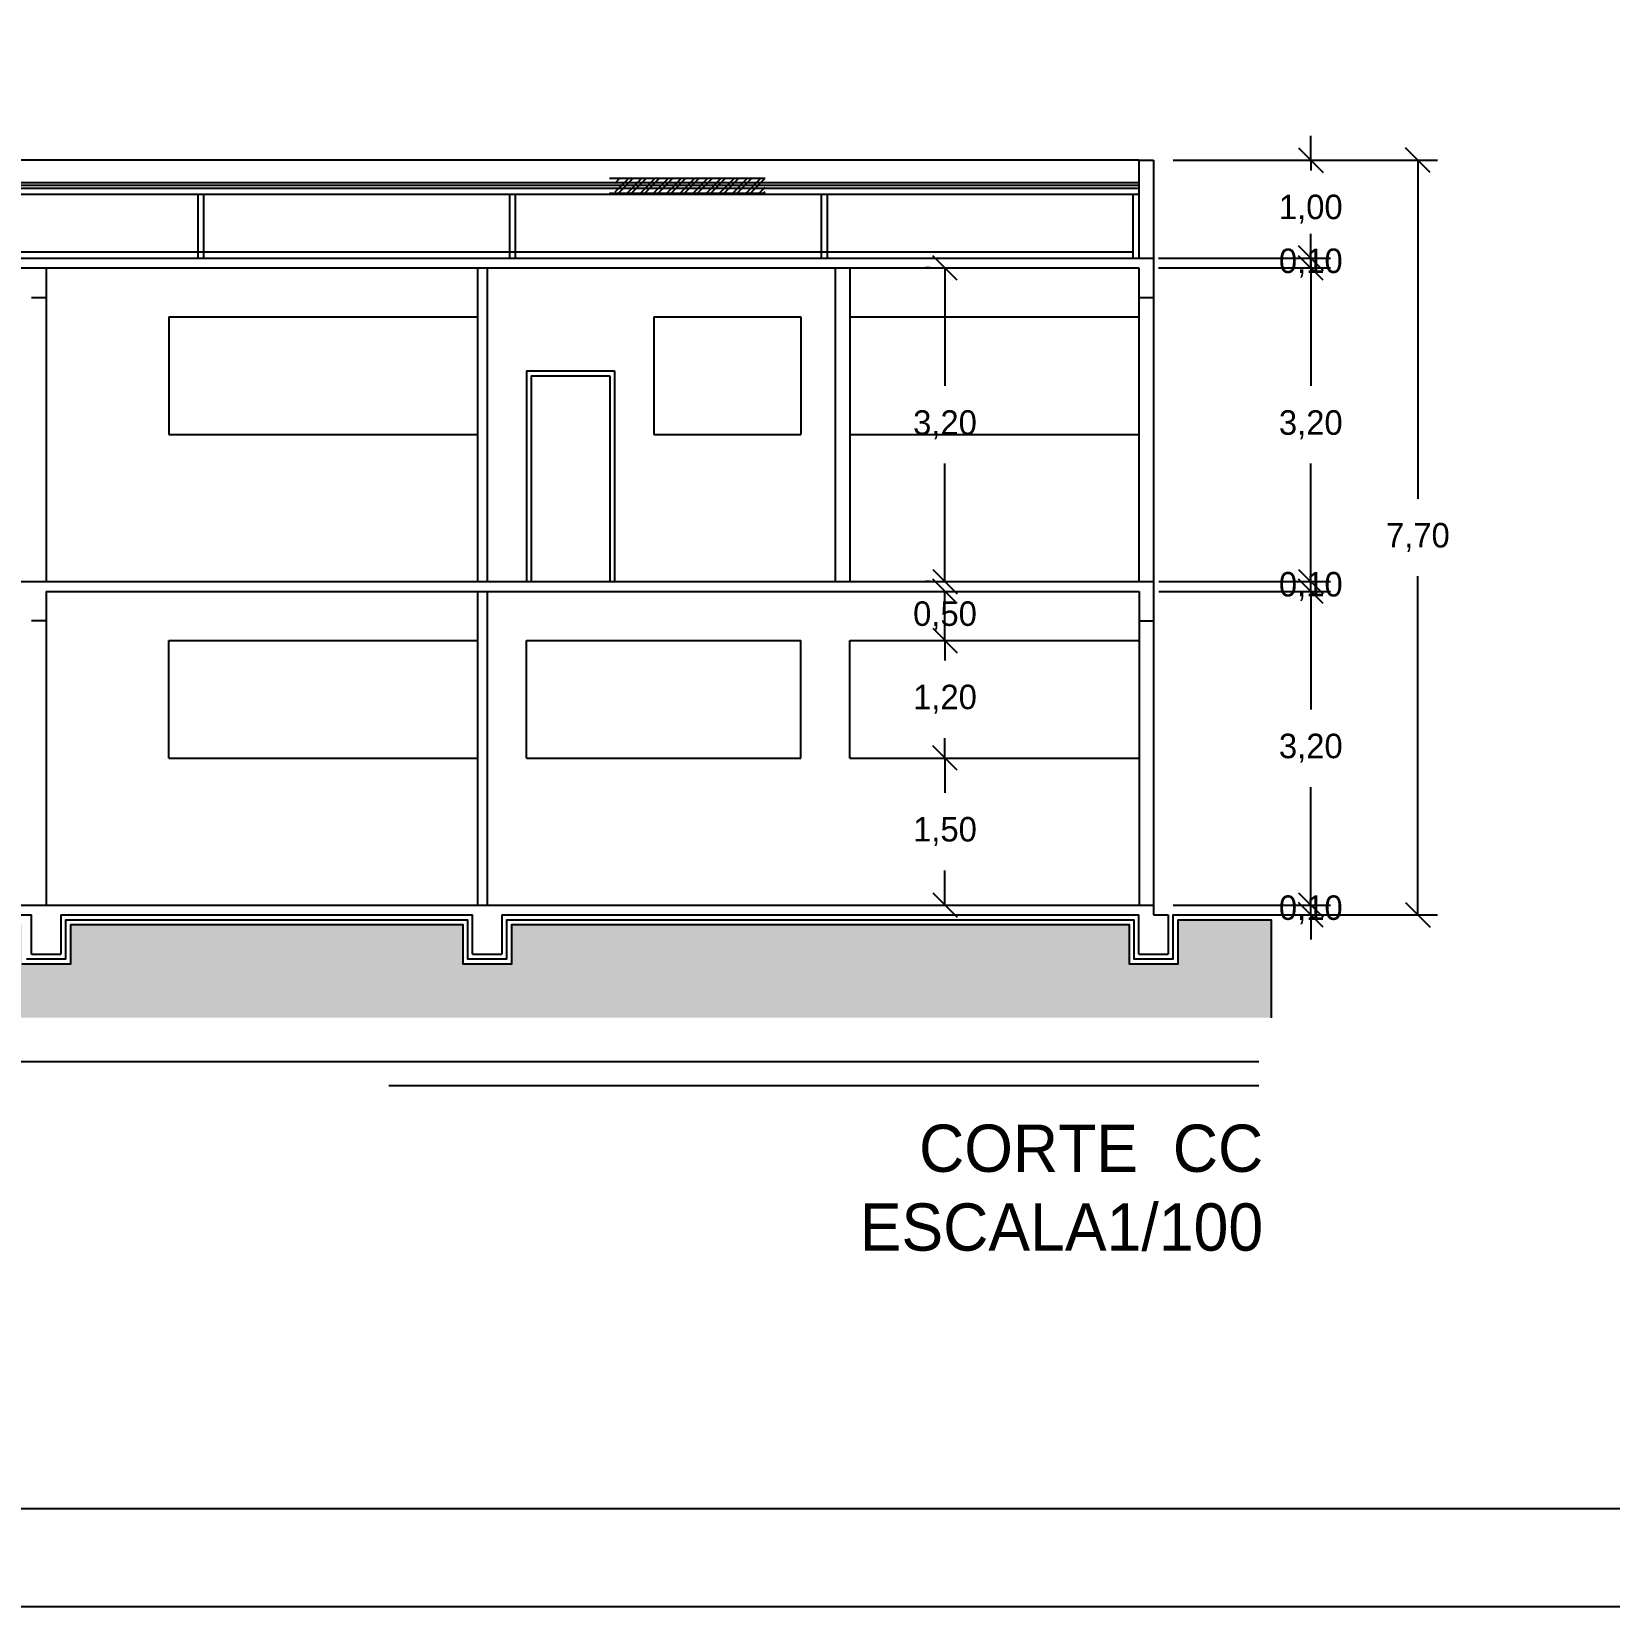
# Model space of a CAD drawing. Header units: inches. Extents: x 1211 to 1586, y 4594 to 4984.
# Drawn here: x 1486.7 to 1502.81, y 4593.59 to 4609.66 of the extents above; entities that cross this region are included whole.
import ezdxf

# ---------------------------------------------------------------- set-up
doc = ezdxf.new("R2010")
doc.units = ezdxf.units.IN
doc.header["$MEASUREMENT"] = 0
for name, color, linetype in [('0.1', 1, 'Continuous'), ('0.8', 8, 'Continuous'), ('01', 1, 'Continuous'), ('02', 2, 'Continuous'), ('1', 1, 'Continuous'), ('PAREDE', 5, 'Continuous'), ('S2MARGF', 4, 'Continuous'), ('S2MARGG', 13, 'Continuous')]:
    doc.layers.add(name, color=color, linetype=linetype)
doc.dimstyles.new('ISO-25', dxfattribs={"dimtxt": 0.25, "dimasz": 0.25, "dimexe": 0.2, "dimexo": 0.2, "dimgap": 0.25, "dimtad": 1, "dimtih": 1, "dimtoh": 1, "dimzin": 1, "dimtxsty": 'Standard', "dimblk": 'OBLIQUE', "dimcen": 0.5, "dimclrd": 8, "dimclre": 8, "dimclrt": 8, "dimazin": 0, "dimtfac": 1, "dimtmove": 0, "dimatfit": 1, "dimldrblk": 'OBLIQUE', "dimfxl": 1, "dimarcsym": 0})

# ---------------------------------------------------------------- blocks, each defined once
blk = doc.blocks.new('_OBLIQUE')
at = {"color": 0, "linetype": 'ByBlock'}
blk.add_line((-0.5, -0.5), (0.5, 0.5), dxfattribs=at)
blk = doc.blocks.new('*D312')
at = {"layer": '1', "color": 8, "lineweight": -2, "transparency": 16777216}
for p, q in [((1496.026, 4602.244), (1496.026, 4601.89)), ((1496.026, 4600.744), (1496.026, 4601.098))]:
    blk.add_line(p, q, dxfattribs=at)
at = {"layer": 'Defpoints', "color": 0, "transparency": 16777216}
for p in [(1496.026, 4602.244), (1496.026, 4600.744), (1496.026, 4600.744)]:
    blk.add_point(p, dxfattribs=at)
at = {"layer": '1', "color": 8, "lineweight": -2, "transparency": 16777216, "xscale": 0.25, "yscale": 0.25, "zscale": 0.25}
for p, rotation in [((1496.026, 4602.244), 90), ((1496.026, 4600.744), 270)]:
    blk.add_blockref('_OBLIQUE', p, dxfattribs=dict(at, rotation=rotation))
at = {"layer": '1', "color": 8, "transparency": 16777216, "insert": (1496.026, 4601.494), "char_height": 0.25, "attachment_point": 5}
blk.add_mtext('1,50', dxfattribs=at)
blk = doc.blocks.new('*D313')
at = {"layer": '1', "color": 8, "lineweight": -2, "transparency": 16777216}
for p, q in [((1496.026, 4603.444), (1496.026, 4603.694)), ((1496.026, 4603.444), (1496.026, 4603.24)), ((1496.026, 4602.244), (1496.026, 4602.448)), ((1496.026, 4602.244), (1496.026, 4601.994))]:
    blk.add_line(p, q, dxfattribs=at)
at = {"layer": 'Defpoints', "color": 0, "transparency": 16777216}
for p in [(1496.026, 4603.444), (1496.026, 4603.444), (1496.026, 4602.244)]:
    blk.add_point(p, dxfattribs=at)
at = {"layer": '1', "color": 8, "lineweight": -2, "transparency": 16777216, "xscale": 0.25, "yscale": 0.25, "zscale": 0.25}
for p, rotation in [((1496.026, 4603.444), 270), ((1496.026, 4602.244), 90)]:
    blk.add_blockref('_OBLIQUE', p, dxfattribs=dict(at, rotation=rotation))
at = {"layer": '1', "color": 8, "transparency": 16777216, "insert": (1496.026, 4602.844), "char_height": 0.25, "attachment_point": 5}
blk.add_mtext('1,20', dxfattribs=at)
blk = doc.blocks.new('*D314')
at = {"layer": '1', "color": 8, "lineweight": -2, "transparency": 16777216}
blk.add_line((1496.026, 4603.444), (1496.026, 4603.944), dxfattribs=at)
at = {"layer": 'Defpoints', "color": 0, "transparency": 16777216}
for p in [(1496.026, 4603.944), (1496.026, 4603.944), (1496.026, 4603.444)]:
    blk.add_point(p, dxfattribs=at)
at = {"layer": '1', "color": 8, "lineweight": -2, "transparency": 16777216, "xscale": 0.25, "yscale": 0.25, "zscale": 0.25}
for p, rotation in [((1496.026, 4603.944), 90), ((1496.026, 4603.444), 270)]:
    blk.add_blockref('_OBLIQUE', p, dxfattribs=dict(at, rotation=rotation))
at = {"layer": '1', "color": 8, "transparency": 16777216, "insert": (1496.026, 4603.694), "char_height": 0.25, "attachment_point": 5}
blk.add_mtext('0,50', dxfattribs=at)
blk = doc.blocks.new('*D315')
at = {"layer": '1', "color": 8, "lineweight": -2, "transparency": 16777216}
for p, q in [((1495.876, 4607.244), (1495.826, 4607.244)), ((1496.026, 4607.244), (1496.026, 4606.04)), ((1496.026, 4604.044), (1496.026, 4605.248)), ((1495.876, 4604.044), (1495.826, 4604.044))]:
    blk.add_line(p, q, dxfattribs=at)
at = {"layer": 'Defpoints', "color": 0, "transparency": 16777216}
for p in [(1496.026, 4607.244), (1496.076, 4607.244), (1496.076, 4604.044)]:
    blk.add_point(p, dxfattribs=at)
at = {"layer": '1', "color": 8, "lineweight": -2, "transparency": 16777216, "xscale": 0.25, "yscale": 0.25, "zscale": 0.25}
for p, rotation in [((1496.026, 4607.244), 90), ((1496.026, 4604.044), 270)]:
    blk.add_blockref('_OBLIQUE', p, dxfattribs=dict(at, rotation=rotation))
at = {"layer": '1', "color": 8, "transparency": 16777216, "insert": (1496.026, 4605.644), "char_height": 0.25, "attachment_point": 5}
blk.add_mtext('3,20', dxfattribs=at)
blk = doc.blocks.new('*D316')
at = {"layer": '1', "color": 8, "lineweight": -2, "transparency": 16777216}
for p, q in [((1499.759, 4600.744), (1499.759, 4600.994)), ((1498.354, 4600.744), (1499.959, 4600.744)), ((1498.354, 4600.644), (1499.959, 4600.644)), ((1499.759, 4600.644), (1499.759, 4600.744)), ((1499.759, 4600.644), (1499.759, 4600.394))]:
    blk.add_line(p, q, dxfattribs=at)
at = {"layer": 'Defpoints', "color": 0, "transparency": 16777216}
for p in [(1498.154, 4600.744), (1498.154, 4600.644), (1499.759, 4600.744)]:
    blk.add_point(p, dxfattribs=at)
at = {"layer": '1', "color": 8, "lineweight": -2, "transparency": 16777216, "xscale": 0.25, "yscale": 0.25, "zscale": 0.25}
for p, rotation in [((1499.759, 4600.744), 270), ((1499.759, 4600.644), 90)]:
    blk.add_blockref('_OBLIQUE', p, dxfattribs=dict(at, rotation=rotation))
at = {"layer": '1', "color": 8, "transparency": 16777216, "insert": (1499.759, 4600.694), "char_height": 0.25, "attachment_point": 5}
blk.add_mtext('0,10', dxfattribs=at)
blk = doc.blocks.new('*D317')
at = {"layer": '1', "color": 8, "lineweight": -2, "transparency": 16777216}
for p, q in [((1498.354, 4603.944), (1499.959, 4603.944)), ((1499.759, 4603.944), (1499.759, 4602.74)), ((1499.759, 4600.744), (1499.759, 4601.948)), ((1498.354, 4600.744), (1499.959, 4600.744))]:
    blk.add_line(p, q, dxfattribs=at)
at = {"layer": 'Defpoints', "color": 0, "transparency": 16777216}
for p in [(1498.154, 4603.944), (1499.759, 4603.944), (1498.154, 4600.744)]:
    blk.add_point(p, dxfattribs=at)
at = {"layer": '1', "color": 8, "lineweight": -2, "transparency": 16777216, "xscale": 0.25, "yscale": 0.25, "zscale": 0.25}
for p, rotation in [((1499.759, 4603.944), 90), ((1499.759, 4600.744), 270)]:
    blk.add_blockref('_OBLIQUE', p, dxfattribs=dict(at, rotation=rotation))
at = {"layer": '1', "color": 8, "transparency": 16777216, "insert": (1499.759, 4602.344), "char_height": 0.25, "attachment_point": 5}
blk.add_mtext('3,20', dxfattribs=at)
blk = doc.blocks.new('*D318')
at = {"layer": '1', "color": 8, "lineweight": -2, "transparency": 16777216}
for p, q in [((1499.759, 4604.044), (1499.759, 4604.294)), ((1498.209, 4604.044), (1499.959, 4604.044)), ((1499.759, 4603.944), (1499.759, 4604.044)), ((1498.209, 4603.944), (1499.959, 4603.944)), ((1499.759, 4603.944), (1499.759, 4603.694))]:
    blk.add_line(p, q, dxfattribs=at)
at = {"layer": 'Defpoints', "color": 0, "transparency": 16777216}
for p in [(1498.009, 4604.044), (1499.759, 4604.044), (1498.009, 4603.944)]:
    blk.add_point(p, dxfattribs=at)
at = {"layer": '1', "color": 8, "lineweight": -2, "transparency": 16777216, "xscale": 0.25, "yscale": 0.25, "zscale": 0.25}
for p, rotation in [((1499.759, 4604.044), 270), ((1499.759, 4603.944), 90)]:
    blk.add_blockref('_OBLIQUE', p, dxfattribs=dict(at, rotation=rotation))
at = {"layer": '1', "color": 8, "transparency": 16777216, "insert": (1499.759, 4603.994), "char_height": 0.25, "attachment_point": 5}
blk.add_mtext('0,10', dxfattribs=at)
blk = doc.blocks.new('*D319')
at = {"layer": '1', "color": 8, "lineweight": -2, "transparency": 16777216}
for p, q in [((1498.209, 4607.244), (1499.959, 4607.244)), ((1499.759, 4607.244), (1499.759, 4606.04)), ((1499.759, 4604.044), (1499.759, 4605.248)), ((1498.209, 4604.044), (1499.959, 4604.044))]:
    blk.add_line(p, q, dxfattribs=at)
at = {"layer": 'Defpoints', "color": 0, "transparency": 16777216}
for p in [(1498.009, 4607.244), (1499.759, 4607.244), (1498.009, 4604.044)]:
    blk.add_point(p, dxfattribs=at)
at = {"layer": '1', "color": 8, "lineweight": -2, "transparency": 16777216, "xscale": 0.25, "yscale": 0.25, "zscale": 0.25}
for p, rotation in [((1499.759, 4607.244), 90), ((1499.759, 4604.044), 270)]:
    blk.add_blockref('_OBLIQUE', p, dxfattribs=dict(at, rotation=rotation))
at = {"layer": '1', "color": 8, "transparency": 16777216, "insert": (1499.759, 4605.644), "char_height": 0.25, "attachment_point": 5}
blk.add_mtext('3,20', dxfattribs=at)
blk = doc.blocks.new('*D320')
at = {"layer": '1', "color": 8, "lineweight": -2, "transparency": 16777216}
for p, q in [((1499.759, 4607.344), (1499.759, 4607.594)), ((1498.204, 4607.344), (1499.959, 4607.344)), ((1498.204, 4607.244), (1499.959, 4607.244)), ((1499.759, 4607.244), (1499.759, 4607.344)), ((1499.759, 4607.244), (1499.759, 4606.994))]:
    blk.add_line(p, q, dxfattribs=at)
at = {"layer": 'Defpoints', "color": 0, "transparency": 16777216}
for p in [(1498.004, 4607.344), (1498.004, 4607.244), (1499.759, 4607.344)]:
    blk.add_point(p, dxfattribs=at)
at = {"layer": '1', "color": 8, "lineweight": -2, "transparency": 16777216, "xscale": 0.25, "yscale": 0.25, "zscale": 0.25}
for p, rotation in [((1499.759, 4607.344), 270), ((1499.759, 4607.244), 90)]:
    blk.add_blockref('_OBLIQUE', p, dxfattribs=dict(at, rotation=rotation))
at = {"layer": '1', "color": 8, "transparency": 16777216, "insert": (1499.759, 4607.294), "char_height": 0.25, "attachment_point": 5}
blk.add_mtext('0,10', dxfattribs=at)
blk = doc.blocks.new('*D321')
at = {"layer": '1', "color": 8, "lineweight": -2, "transparency": 16777216}
for p, q in [((1499.759, 4608.344), (1499.759, 4608.594)), ((1498.354, 4608.344), (1499.959, 4608.344)), ((1499.759, 4608.344), (1499.759, 4608.24)), ((1499.759, 4607.344), (1499.759, 4607.448)), ((1498.354, 4607.344), (1499.959, 4607.344)), ((1499.759, 4607.344), (1499.759, 4607.094))]:
    blk.add_line(p, q, dxfattribs=at)
at = {"layer": 'Defpoints', "color": 0, "transparency": 16777216}
for p in [(1498.154, 4608.344), (1499.759, 4608.344), (1498.154, 4607.344)]:
    blk.add_point(p, dxfattribs=at)
at = {"layer": '1', "color": 8, "lineweight": -2, "transparency": 16777216, "xscale": 0.25, "yscale": 0.25, "zscale": 0.25}
for p, rotation in [((1499.759, 4608.344), 270), ((1499.759, 4607.344), 90)]:
    blk.add_blockref('_OBLIQUE', p, dxfattribs=dict(at, rotation=rotation))
at = {"layer": '1', "color": 8, "transparency": 16777216, "insert": (1499.759, 4607.844), "char_height": 0.25, "attachment_point": 5}
blk.add_mtext('1,00', dxfattribs=at)
blk = doc.blocks.new('*D322')
at = {"layer": '1', "color": 8, "lineweight": -2, "transparency": 16777216}
for p, q in [((1498.354, 4608.344), (1501.052, 4608.344)), ((1500.852, 4608.344), (1500.852, 4604.89)), ((1500.852, 4600.644), (1500.852, 4604.098)), ((1498.354, 4600.644), (1501.052, 4600.644))]:
    blk.add_line(p, q, dxfattribs=at)
at = {"layer": 'Defpoints', "color": 0, "transparency": 16777216}
for p in [(1498.154, 4608.344), (1498.154, 4600.644), (1500.852, 4600.644)]:
    blk.add_point(p, dxfattribs=at)
at = {"layer": '1', "color": 8, "lineweight": -2, "transparency": 16777216, "xscale": 0.25, "yscale": 0.25, "zscale": 0.25}
for p, rotation in [((1500.852, 4608.344), 90), ((1500.852, 4600.644), 270)]:
    blk.add_blockref('_OBLIQUE', p, dxfattribs=dict(at, rotation=rotation))
at = {"layer": '1', "color": 8, "transparency": 16777216, "insert": (1500.852, 4604.494), "char_height": 0.25, "attachment_point": 5}
blk.add_mtext('7,70', dxfattribs=at)

msp = doc.modelspace()

# ---------------------------------------------------------------- hatches: boundary and pattern name
h = msp.add_hatch()
h.set_pattern_fill('EARTH', color=256, scale=0.1, style=0)
h.set_pattern_definition([(0, (-683.2191, 3638.0925), (0.635, 0.635), [0.635, -0.635]), (0, (-683.2191, 3638.33065), (0.635, 0.635), [0.635, -0.635]), (0, (-683.2191, 3638.5688), (0.635, 0.635), [0.635, -0.635]), (90, (-683.1397, 3638.64815), (-0.635, 0.635), [0.635, -0.635]), (90, (-682.9016, 3638.64815), (-0.635, 0.635), [0.635, -0.635]), (90, (-682.6635, 3638.64815), (-0.635, 0.635), [0.635, -0.635])])
h.paths.add_polyline_path([(1459.804, 4600.5441), (1444.554, 4600.5441), (1444.554, 4600.1441), (1444.054, 4600.1441), (1444.054, 4600.5441), (1435.204, 4600.5441), (1435.204, 4600.1441), (1434.704, 4600.1441), (1434.704, 4600.5441), (1422.629, 4600.5441), (1422.629, 4600.1441), (1422.129, 4600.1441), (1422.129, 4600.5941), (1421.229, 4600.5941), (1421.229, 4599.5941), (1499.354, 4599.5941), (1499.354, 4600.5941), (1498.404, 4600.5941), (1498.404, 4600.1441), (1497.904, 4600.1441), (1497.904, 4600.5441), (1491.604, 4600.5441), (1491.604, 4600.1441), (1491.104, 4600.1441), (1491.104, 4600.5441), (1487.104, 4600.5441), (1487.104, 4600.1441), (1486.604, 4600.1441), (1486.604, 4600.5441), (1482.704, 4600.5441), (1482.704, 4600.1441), (1482.204, 4600.1441), (1482.204, 4600.5441), (1480.304, 4600.5441), (1480.304, 4600.1441), (1479.804, 4600.1441), (1479.804, 4600.5441), (1477.154, 4600.5441), (1477.154, 4600.1441), (1476.654, 4600.1441), (1476.654, 4600.5441), (1474.044, 4600.5441), (1474.044, 4600.1441), (1473.544, 4600.1441), (1473.544, 4600.5441), (1470.904, 4600.5441), (1470.904, 4600.1441), (1470.404, 4600.1441), (1470.404, 4600.5441), (1460.304, 4600.5441), (1460.304, 4600.1441), (1459.804, 4600.1441)])
at = {"layer": '02'}
h = msp.add_hatch(dxfattribs=at)
h.set_pattern_fill('ANSI32', color=256, scale=0.01, style=0)
h.set_pattern_definition([(45, (-929.1855, 3654.17766), (-0.067351921, 0.067351921), []), (45, (-929.1406, 3654.17766), (-0.067351921, 0.067351921), [])])
h.paths.add_polyline_path([(1494.1904, 4608.1558), (1492.6604, 4608.1558), (1492.6604, 4608.0058), (1494.1904, 4608.0058)])

# ---------------------------------------------------------------- linework, layer by layer
for points in [[(1486.604, 4600.1441), (1487.104, 4600.1441), (1487.104, 4600.5441), (1491.104, 4600.5441), (1491.104, 4600.1441), (1491.604, 4600.1441), (1491.604, 4600.5441), (1497.904, 4600.5441), (1497.904, 4600.1441), (1498.404, 4600.1441), (1498.404, 4600.5941), (1499.354, 4600.5941), (1499.354, 4599.5941)], [(1486.654, 4600.1941), (1487.054, 4600.1941), (1487.054, 4600.5941), (1491.154, 4600.5941), (1491.154, 4600.1941), (1491.554, 4600.1941), (1491.554, 4600.5941), (1497.954, 4600.5941), (1497.954, 4600.1941), (1498.354, 4600.1941), (1498.354, 4600.6441), (1499.354, 4600.6441)]]:
    msp.add_lwpolyline(points)
at = {"layer": '0.1'}
for p, q in [((1498.004, 4608.3441), (1435.104, 4608.3441)), ((1498.004, 4608.1141), (1435.104, 4608.1141)), ((1498.004, 4608.0841), (1435.104, 4608.0841)), ((1498.004, 4608.0541), (1435.104, 4608.0541)), ((1498.004, 4607.9941), (1435.104, 4607.9941)), ((1497.944, 4607.9941), (1497.944, 4607.3441)), ((1497.944, 4607.4041), (1466.584, 4607.4041))]:
    msp.add_line(p, q, dxfattribs=at)
at = {"layer": '0.8'}
for p, q in [((1494.1904, 4608.1558), (1492.6031, 4608.1558)), ((1494.1904, 4608.0058), (1492.6031, 4608.0058)), ((1499.229, 4599.1431), (1485.872, 4599.1431)), ((1499.229, 4598.9004), (1490.351, 4598.9004))]:
    msp.add_line(p, q, dxfattribs=at)
at = {"layer": '01'}
for p, q in [((1488.3994, 4607.9941), (1488.3994, 4607.3441)), ((1488.4594, 4607.9941), (1488.4594, 4607.3441)), ((1491.581, 4607.9941), (1491.581, 4607.3441)), ((1491.641, 4607.9941), (1491.641, 4607.3441)), ((1494.7625, 4607.9941), (1494.7625, 4607.3441)), ((1494.8225, 4607.9941), (1494.8225, 4607.3441))]:
    msp.add_line(p, q, dxfattribs=at)
at = {"layer": '1'}
for p, q in [((1488.104, 4606.7441), (1491.254, 4606.7441)), ((1488.104, 4606.7441), (1488.104, 4605.5441)), ((1493.054, 4606.7441), (1494.554, 4606.7441)), ((1493.054, 4606.7441), (1493.054, 4605.5441)), ((1494.554, 4606.7441), (1494.554, 4605.5441)), ((1495.054, 4606.7441), (1498.004, 4606.7441)), ((1495.054, 4606.7441), (1495.054, 4605.5441)), ((1491.754, 4606.1941), (1492.654, 4606.1941)), ((1491.754, 4606.1941), (1491.754, 4604.0441)), ((1491.804, 4606.1441), (1492.604, 4606.1441)), ((1491.804, 4606.1441), (1491.804, 4604.0441)), ((1492.604, 4606.1441), (1492.604, 4604.0441)), ((1492.654, 4606.1941), (1492.654, 4604.0441)), ((1488.104, 4605.5441), (1491.254, 4605.5441)), ((1493.054, 4605.5441), (1494.554, 4605.5441)), ((1495.054, 4605.5441), (1498.004, 4605.5441)), ((1488.104, 4603.4441), (1491.254, 4603.4441)), ((1488.104, 4602.2441), (1488.104, 4603.4441)), ((1491.754, 4603.4441), (1494.554, 4603.4441)), ((1491.754, 4602.2441), (1491.754, 4603.4441)), ((1494.554, 4602.2441), (1494.554, 4603.4441)), ((1495.054, 4603.4441), (1498.009, 4603.4441)), ((1495.054, 4602.2441), (1495.054, 4603.4441)), ((1488.104, 4602.2441), (1491.254, 4602.2441)), ((1491.754, 4602.2441), (1494.554, 4602.2441)), ((1495.054, 4602.2441), (1498.009, 4602.2441))]:
    msp.add_line(p, q, dxfattribs=at)
at = {"layer": 'PAREDE'}
for p, q in [((1498.004, 4608.3441), (1498.004, 4607.3441)), ((1498.004, 4608.3441), (1498.154, 4608.3441)), ((1498.154, 4608.3441), (1498.154, 4607.3441)), ((1434.954, 4607.3441), (1498.154, 4607.3441)), ((1434.954, 4607.2441), (1498.004, 4607.2441)), ((1486.854, 4607.2441), (1486.854, 4604.0441)), ((1491.254, 4607.2441), (1491.254, 4604.0441)), ((1491.354, 4607.2441), (1491.354, 4604.0441)), ((1494.904, 4607.2441), (1494.904, 4604.0441)), ((1495.054, 4607.2441), (1495.054, 4604.0441)), ((1498.004, 4607.2441), (1498.004, 4604.0441)), ((1498.154, 4607.3441), (1498.154, 4603.9441)), ((1486.704, 4606.9441), (1486.854, 4606.9441)), ((1498.004, 4606.9441), (1498.154, 4606.9441)), ((1434.954, 4604.0441), (1498.154, 4604.0441)), ((1486.854, 4603.9441), (1498.009, 4603.9441)), ((1486.854, 4603.9441), (1486.854, 4600.7441)), ((1491.254, 4603.9441), (1491.254, 4600.7441)), ((1491.354, 4603.9441), (1491.354, 4600.7441)), ((1498.009, 4603.9441), (1498.009, 4600.7441)), ((1498.154, 4603.9441), (1498.154, 4600.6441)), ((1486.854, 4603.6441), (1486.704, 4603.6441)), ((1498.009, 4603.6441), (1498.154, 4603.6441)), ((1422.529, 4600.7441), (1498.154, 4600.7441)), ((1482.604, 4600.6441), (1486.7043, 4600.6441)), ((1486.7043, 4600.2441), (1486.7043, 4600.6441)), ((1487.0043, 4600.6441), (1491.2043, 4600.6441)), ((1487.0043, 4600.6441), (1487.0043, 4600.2441)), ((1491.2043, 4600.2441), (1491.2043, 4600.6441)), ((1491.5043, 4600.6441), (1498.0043, 4600.6441)), ((1491.5043, 4600.6441), (1491.5043, 4600.2441)), ((1498.0043, 4600.2441), (1498.0043, 4600.6441)), ((1498.154, 4600.6441), (1498.3043, 4600.6441)), ((1498.3043, 4600.6441), (1498.3043, 4600.2441)), ((1486.7043, 4600.2441), (1487.0043, 4600.2441)), ((1491.2043, 4600.2441), (1491.5043, 4600.2441)), ((1498.0043, 4600.2441), (1498.3043, 4600.2441))]:
    msp.add_line(p, q, dxfattribs=at)
at = {"layer": 'S2MARGF'}
msp.add_lwpolyline([(1416.61, 4593.5872), (1522.01, 4593.5872), (1522.01, 4677.6872), (1416.61, 4677.6872)], close=True, dxfattribs=at)
at = {"layer": 'S2MARGG'}
msp.add_line((1419.11, 4594.5872), (1521.01, 4594.5872), dxfattribs=at)

# ---------------------------------------------------------------- texts
at = {"layer": '0.8', "extrusion": (-0.141435, 3.16192e-13, 0.989948), "insert": (1499.273, 4597.2105, 0.0022), "char_height": 0.482295, "width": 13.730921, "attachment_point": 9, "text_direction": (0.989948, 0, 0.141435)}
msp.add_mtext('\\A1;CORTE  CC\\PESCALA1/100', dxfattribs=at)

# ---------------------------------------------------------------- dimensions: what is measured, and where the dimension line sits
at = {"layer": '1'}
for base, p1, p2, picture, middle in [((1499.7585, 4608.3441), (1498.154, 4607.3441), (1498.154, 4608.3441), '*D321', (1499.7585, 4607.8441)), ((1500.852, 4600.6441), (1498.154, 4608.3441), (1498.154, 4600.6441), '*D322', (1500.852, 4604.4941)), ((1496.0257, 4607.2441), (1496.076, 4604.0441), (1496.076, 4607.2441), '*D315', (1496.0257, 4605.6441)), ((1499.7585, 4607.2441), (1498.009, 4604.0441), (1498.009, 4607.2441), '*D319', (1499.7585, 4605.6441)), ((1499.7585, 4603.9441), (1498.154, 4600.7441), (1498.154, 4603.9441), '*D317', (1499.7585, 4602.3441)), ((1496.0257, 4603.4441), (1496.0257, 4602.2441), (1496.0257, 4603.4441), '*D313', (1496.0257, 4602.8441)), ((1496.0257, 4600.7441), (1496.0257, 4602.2441), (1496.0257, 4600.7441), '*D312', (1496.0257, 4601.4941))]:
    dim = msp.add_linear_dim(base=base, p1=p1, p2=p2, angle=90, dimstyle='ISO-25', dxfattribs=at)
    dim.commit()
    dim.dimension.update_dxf_attribs({"geometry": picture, "text_midpoint": middle})
for base, p1, p2, picture, middle in [((1499.7585, 4607.3441), (1498.004, 4607.2441), (1498.004, 4607.3441), '*D320', (1499.7585, 4607.2941)), ((1499.7585, 4604.0441), (1498.009, 4603.9441), (1498.009, 4604.0441), '*D318', (1499.7585, 4603.9941)), ((1496.0257, 4603.9441), (1496.0257, 4603.4441), (1496.0257, 4603.9441), '*D314', (1496.0257, 4603.6941)), ((1499.7585, 4600.7441), (1498.154, 4600.6441), (1498.154, 4600.7441), '*D316', (1499.7585, 4600.6941))]:
    dim = msp.add_linear_dim(base=base, p1=p1, p2=p2, angle=90, dimstyle='ISO-25', dxfattribs=at)
    dim.commit()
    dim.dimension.update_dxf_attribs({"geometry": picture, "text_midpoint": middle, "dimtype": 160})

doc.saveas('drawing.dxf')
